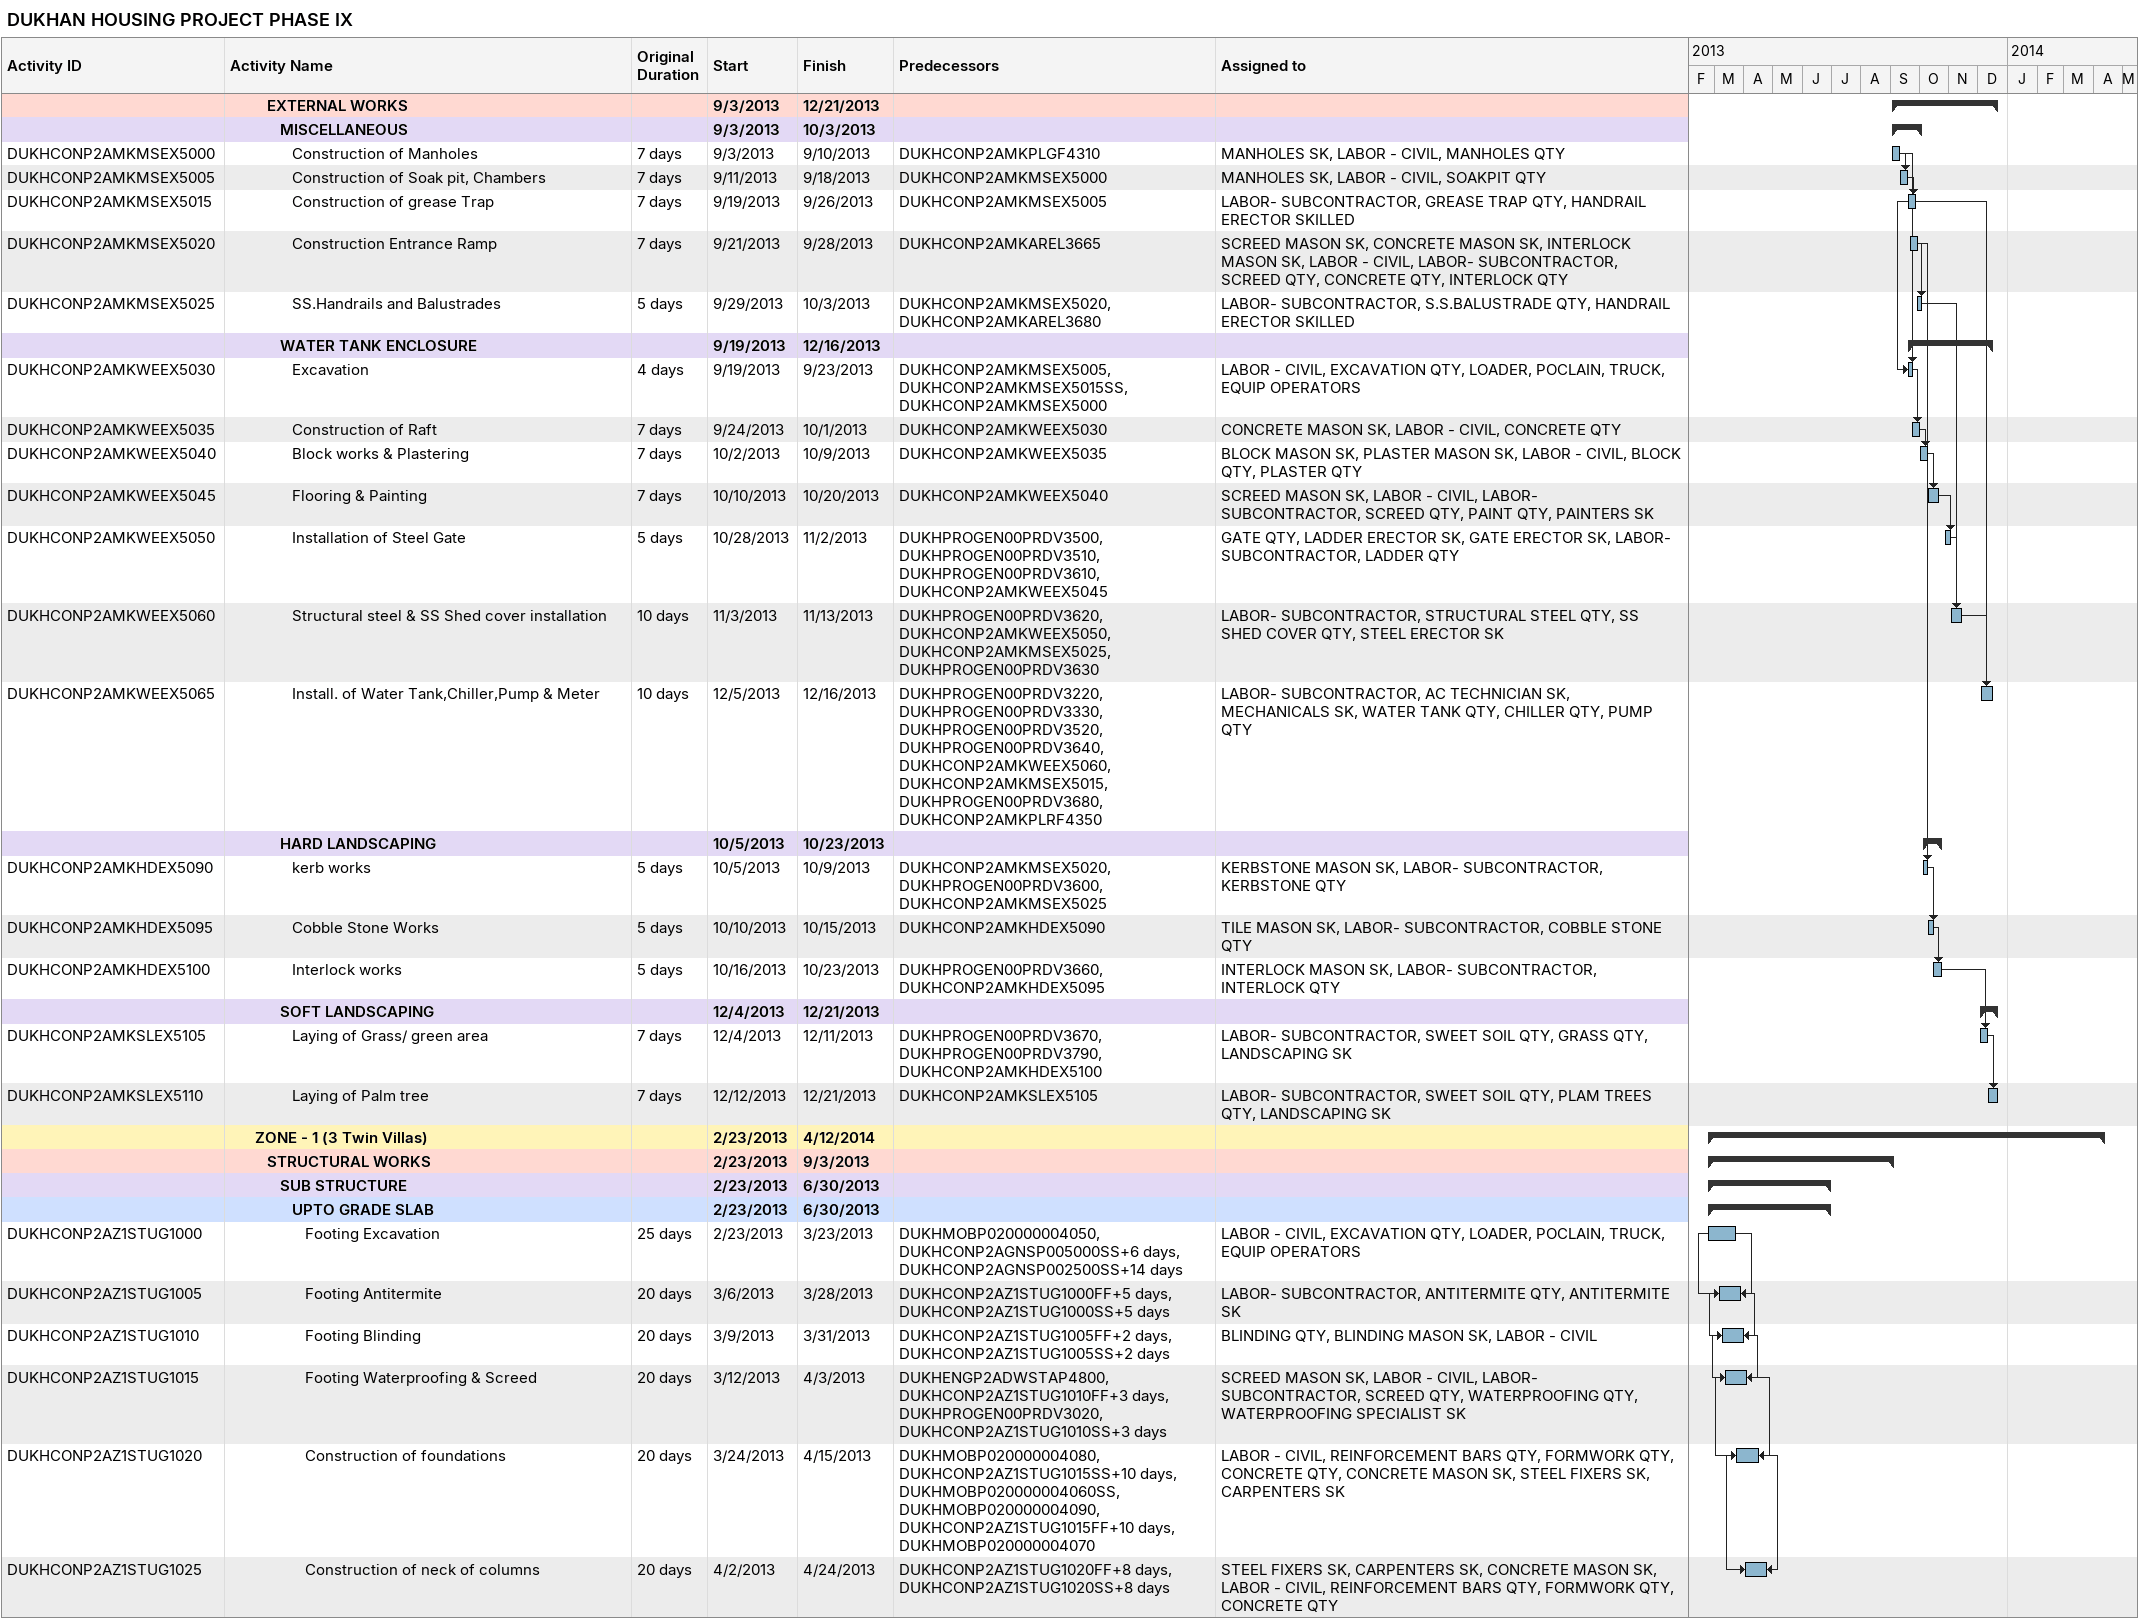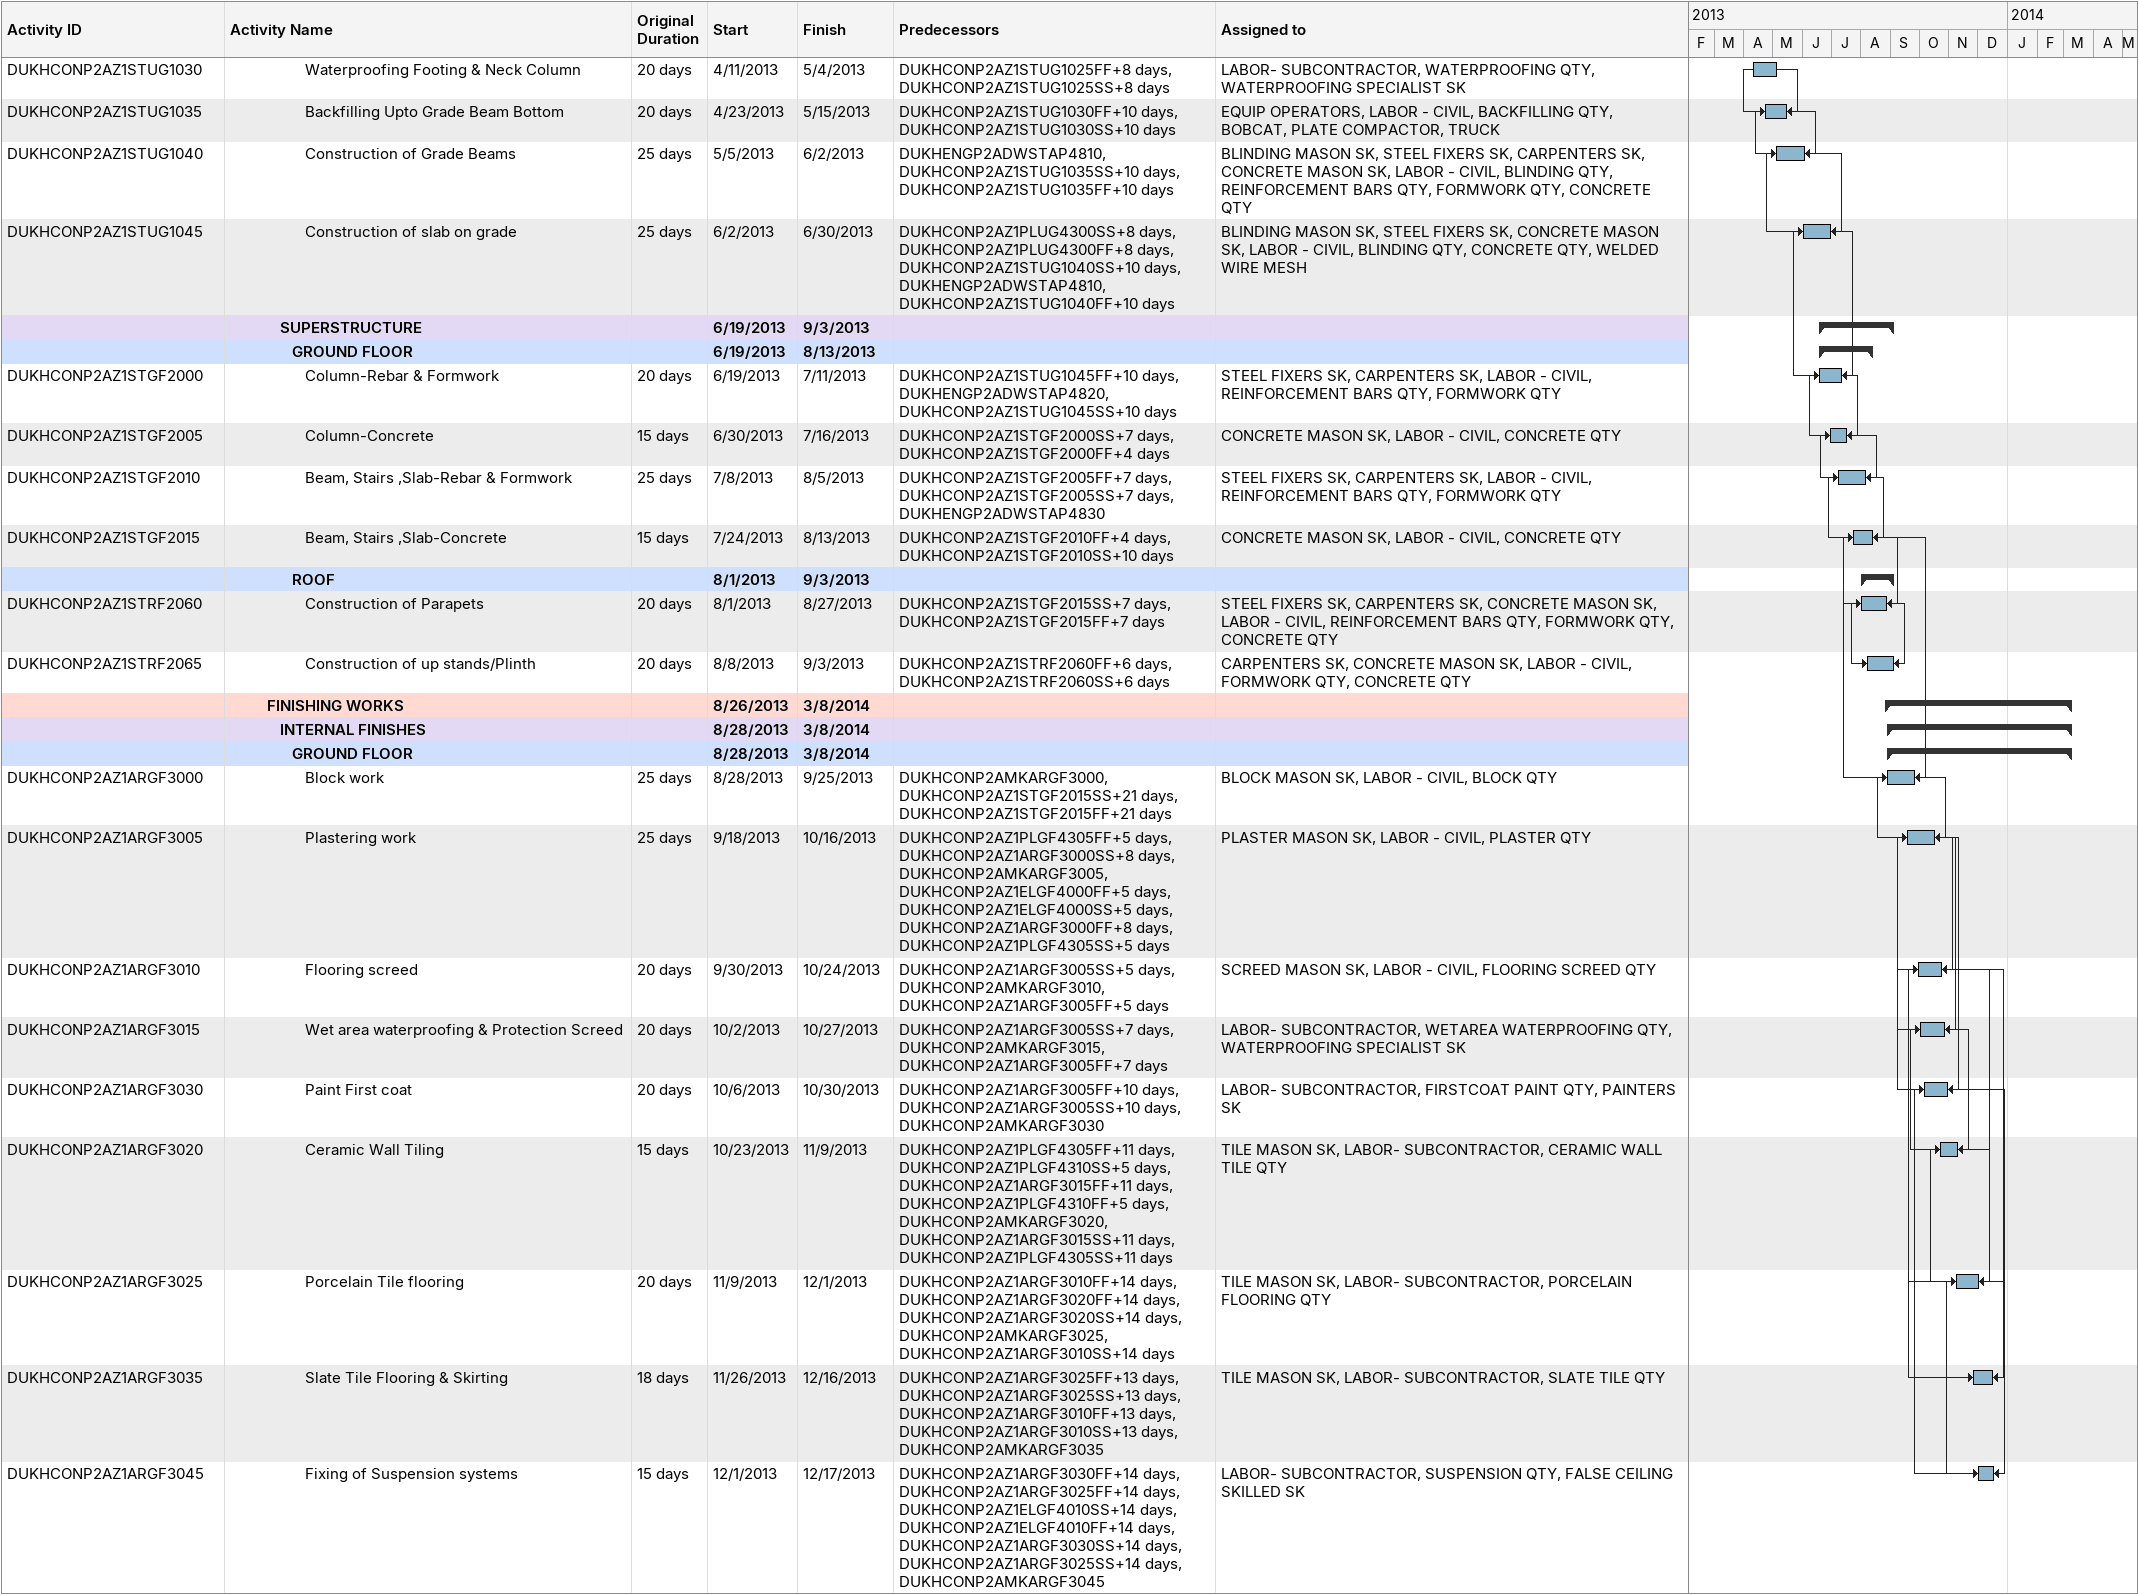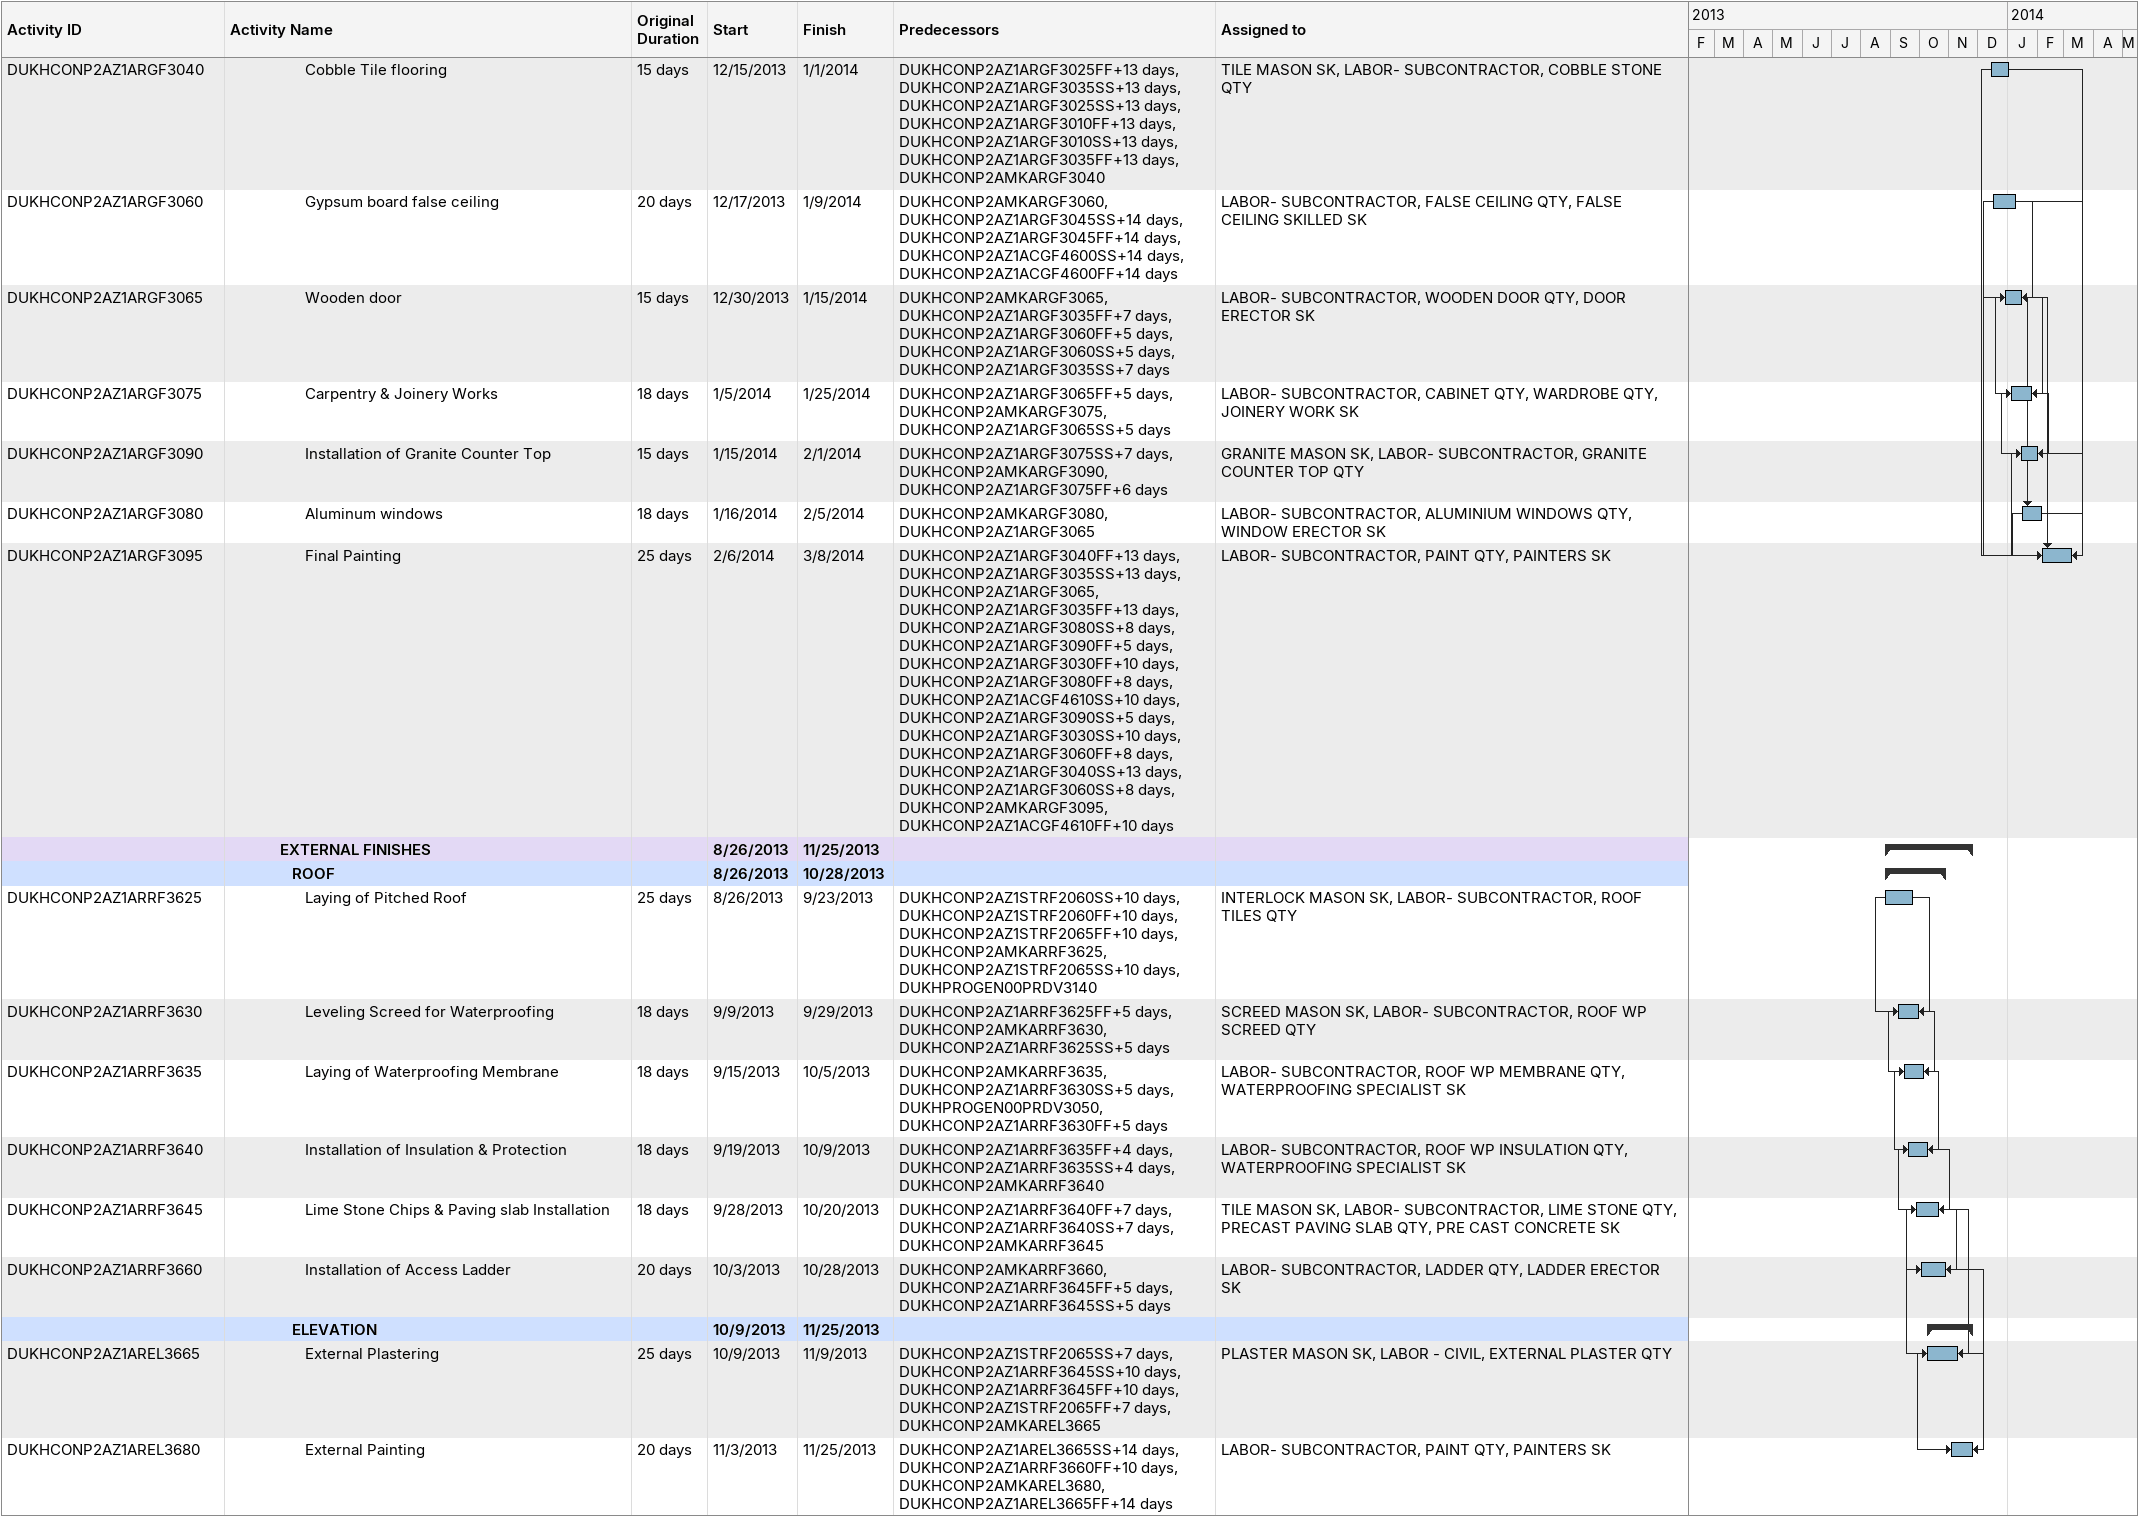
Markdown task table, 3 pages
DUKHAN HOUSING PROJECT PHASE IX

| ID | Level | Task | Original duration | Start | Finish | Predecessors | Resources |
|---|---|---|---|---|---|---|---|
|  | 4 | **EXTERNAL WORKS** |  | 2013-09-03 | 2013-12-21 |  |  |
|  | 5 | **MISCELLANEOUS** |  | 2013-09-03 | 2013-10-03 |  |  |
| DUKHCONP2AMKMSEX5000 | 6 | Construction of Manholes | 7d | 2013-09-03 | 2013-09-10 | DUKHCONP2AMKPLGF4310 | MANHOLES SK, LABOR - CIVIL, MANHOLES QTY |
| DUKHCONP2AMKMSEX5005 | 6 | Construction of Soak pit, Chambers | 7d | 2013-09-11 | 2013-09-18 | DUKHCONP2AMKMSEX5000 | MANHOLES SK, LABOR - CIVIL, SOAKPIT QTY |
| DUKHCONP2AMKMSEX5015 | 6 | Construction of grease Trap | 7d | 2013-09-19 | 2013-09-26 | DUKHCONP2AMKMSEX5005 | LABOR- SUBCONTRACTOR, GREASE TRAP QTY, HANDRAIL ERECTOR SKILLED |
| DUKHCONP2AMKMSEX5020 | 6 | Construction Entrance Ramp | 7d | 2013-09-21 | 2013-09-28 | DUKHCONP2AMKAREL3665 | SCREED MASON SK, CONCRETE MASON SK, INTERLOCK MASON SK, LABOR - CIVIL, LABOR- SUBCONTRACTOR, SCREED QTY, CONCRETE QTY, INTERLOCK QTY |
| DUKHCONP2AMKMSEX5025 | 6 | SS.Handrails and Balustrades | 5d | 2013-09-29 | 2013-10-03 | DUKHCONP2AMKMSEX5020, DUKHCONP2AMKAREL3680 | LABOR- SUBCONTRACTOR, S.S.BALUSTRADE QTY, HANDRAIL ERECTOR SKILLED |
|  | 5 | **WATER TANK ENCLOSURE** |  | 2013-09-19 | 2013-12-16 |  |  |
| DUKHCONP2AMKWEEX5030 | 6 | Excavation | 4d | 2013-09-19 | 2013-09-23 | DUKHCONP2AMKMSEX5005, DUKHCONP2AMKMSEX5015SS, DUKHCONP2AMKMSEX5000 | LABOR - CIVIL, EXCAVATION QTY, LOADER, POCLAIN, TRUCK, EQUIP OPERATORS |
| DUKHCONP2AMKWEEX5035 | 6 | Construction of Raft | 7d | 2013-09-24 | 2013-10-01 | DUKHCONP2AMKWEEX5030 | CONCRETE MASON SK, LABOR - CIVIL, CONCRETE QTY |
| DUKHCONP2AMKWEEX5040 | 6 | Block works & Plastering | 7d | 2013-10-02 | 2013-10-09 | DUKHCONP2AMKWEEX5035 | BLOCK MASON SK, PLASTER MASON SK, LABOR - CIVIL, BLOCK QTY, PLASTER QTY |
| DUKHCONP2AMKWEEX5045 | 6 | Flooring & Painting | 7d | 2013-10-10 | 2013-10-20 | DUKHCONP2AMKWEEX5040 | SCREED MASON SK, LABOR - CIVIL, LABOR- SUBCONTRACTOR, SCREED QTY, PAINT QTY, PAINTERS SK |
| DUKHCONP2AMKWEEX5050 | 6 | Installation of Steel Gate | 5d | 2013-10-28 | 2013-11-02 | DUKHPROGEN00PRDV3500, DUKHPROGEN00PRDV3510, DUKHPROGEN00PRDV3610, DUKHCONP2AMKWEEX5045 | GATE QTY, LADDER ERECTOR SK, GATE ERECTOR SK, LABOR- SUBCONTRACTOR, LADDER QTY |
| DUKHCONP2AMKWEEX5060 | 6 | Structural steel & SS Shed cover installation | 10d | 2013-11-03 | 2013-11-13 | DUKHPROGEN00PRDV3620, DUKHCONP2AMKWEEX5050, DUKHCONP2AMKMSEX5025, DUKHPROGEN00PRDV3630 | LABOR- SUBCONTRACTOR, STRUCTURAL STEEL QTY, SS SHED COVER QTY, STEEL ERECTOR SK |
| DUKHCONP2AMKWEEX5065 | 6 | Install. of Water Tank,Chiller,Pump & Meter | 10d | 2013-12-05 | 2013-12-16 | DUKHPROGEN00PRDV3220, DUKHPROGEN00PRDV3330, DUKHPROGEN00PRDV3520, DUKHPROGEN00PRDV3640, DUKHCONP2AMKWEEX5060, DUKHCONP2AMKMSEX5015, DUKHPROGEN00PRDV3680, DUKHCONP2AMKPLRF4350 | LABOR- SUBCONTRACTOR, AC TECHNICIAN SK, MECHANICALS SK, WATER TANK QTY, CHILLER QTY, PUMP QTY |
|  | 5 | **HARD LANDSCAPING** |  | 2013-10-05 | 2013-10-23 |  |  |
| DUKHCONP2AMKHDEX5090 | 6 | kerb works | 5d | 2013-10-05 | 2013-10-09 | DUKHCONP2AMKMSEX5020, DUKHPROGEN00PRDV3600, DUKHCONP2AMKMSEX5025 | KERBSTONE MASON SK, LABOR- SUBCONTRACTOR, KERBSTONE QTY |
| DUKHCONP2AMKHDEX5095 | 6 | Cobble Stone Works | 5d | 2013-10-10 | 2013-10-15 | DUKHCONP2AMKHDEX5090 | TILE MASON SK, LABOR- SUBCONTRACTOR, COBBLE STONE QTY |
| DUKHCONP2AMKHDEX5100 | 6 | Interlock works | 5d | 2013-10-16 | 2013-10-23 | DUKHPROGEN00PRDV3660, DUKHCONP2AMKHDEX5095 | INTERLOCK MASON SK, LABOR- SUBCONTRACTOR, INTERLOCK QTY |
|  | 5 | **SOFT LANDSCAPING** |  | 2013-12-04 | 2013-12-21 |  |  |
| DUKHCONP2AMKSLEX5105 | 6 | Laying of Grass/ green area | 7d | 2013-12-04 | 2013-12-11 | DUKHPROGEN00PRDV3670, DUKHPROGEN00PRDV3790, DUKHCONP2AMKHDEX5100 | LABOR- SUBCONTRACTOR, SWEET SOIL QTY, GRASS QTY, LANDSCAPING SK |
| DUKHCONP2AMKSLEX5110 | 6 | Laying of Palm tree | 7d | 2013-12-12 | 2013-12-21 | DUKHCONP2AMKSLEX5105 | LABOR- SUBCONTRACTOR, SWEET SOIL QTY, PLAM TREES QTY, LANDSCAPING SK |
|  | 3 | **ZONE - 1 (3 Twin Villas)** |  | 2013-02-23 | 2014-04-12 |  |  |
|  | 4 | **STRUCTURAL WORKS** |  | 2013-02-23 | 2013-09-03 |  |  |
|  | 5 | **SUB STRUCTURE** |  | 2013-02-23 | 2013-06-30 |  |  |
|  | 6 | **UPTO GRADE SLAB** |  | 2013-02-23 | 2013-06-30 |  |  |
| DUKHCONP2AZ1STUG1000 | 7 | Footing Excavation | 25d | 2013-02-23 | 2013-03-23 | DUKHMOBP020000004050, DUKHCONP2AGNSP005000SS+6d, DUKHCONP2AGNSP002500SS+14d | LABOR - CIVIL, EXCAVATION QTY, LOADER, POCLAIN, TRUCK, EQUIP OPERATORS |
| DUKHCONP2AZ1STUG1005 | 7 | Footing Antitermite | 20d | 2013-03-06 | 2013-03-28 | DUKHCONP2AZ1STUG1000FF+5d, DUKHCONP2AZ1STUG1000SS+5d | LABOR- SUBCONTRACTOR, ANTITERMITE QTY, ANTITERMITE SK |
| DUKHCONP2AZ1STUG1010 | 7 | Footing Blinding | 20d | 2013-03-09 | 2013-03-31 | DUKHCONP2AZ1STUG1005FF+2d, DUKHCONP2AZ1STUG1005SS+2d | BLINDING QTY, BLINDING MASON SK, LABOR - CIVIL |
| DUKHCONP2AZ1STUG1015 | 7 | Footing Waterproofing & Screed | 20d | 2013-03-12 | 2013-04-03 | DUKHENGP2ADWSTAP4800, DUKHCONP2AZ1STUG1010FF+3d, DUKHPROGEN00PRDV3020, DUKHCONP2AZ1STUG1010SS+3d | SCREED MASON SK, LABOR - CIVIL, LABOR- SUBCONTRACTOR, SCREED QTY, WATERPROOFING QTY, WATERPROOFING SPECIALIST SK |
| DUKHCONP2AZ1STUG1020 | 7 | Construction of foundations | 20d | 2013-03-24 | 2013-04-15 | DUKHMOBP020000004080, DUKHCONP2AZ1STUG1015SS+10d, DUKHMOBP020000004060SS, DUKHMOBP020000004090, DUKHCONP2AZ1STUG1015FF+10d, DUKHMOBP020000004070 | LABOR - CIVIL, REINFORCEMENT BARS QTY, FORMWORK QTY, CONCRETE QTY, CONCRETE MASON SK, STEEL FIXERS SK, CARPENTERS SK |
| DUKHCONP2AZ1STUG1025 | 7 | Construction of neck of columns | 20d | 2013-04-02 | 2013-04-24 | DUKHCONP2AZ1STUG1020FF+8d, DUKHCONP2AZ1STUG1020SS+8d | STEEL FIXERS SK, CARPENTERS SK, CONCRETE MASON SK, LABOR - CIVIL, REINFORCEMENT BARS QTY, FORMWORK QTY, CONCRETE QTY |
| DUKHCONP2AZ1STUG1030 | 7 | Waterproofing Footing & Neck Column | 20d | 2013-04-11 | 2013-05-04 | DUKHCONP2AZ1STUG1025FF+8d, DUKHCONP2AZ1STUG1025SS+8d | LABOR- SUBCONTRACTOR, WATERPROOFING QTY, WATERPROOFING SPECIALIST SK |
| DUKHCONP2AZ1STUG1035 | 7 | Backfilling Upto Grade Beam Bottom | 20d | 2013-04-23 | 2013-05-15 | DUKHCONP2AZ1STUG1030FF+10d, DUKHCONP2AZ1STUG1030SS+10d | EQUIP OPERATORS, LABOR - CIVIL, BACKFILLING QTY, BOBCAT, PLATE COMPACTOR, TRUCK |
| DUKHCONP2AZ1STUG1040 | 7 | Construction of Grade Beams | 25d | 2013-05-05 | 2013-06-02 | DUKHENGP2ADWSTAP4810, DUKHCONP2AZ1STUG1035SS+10d, DUKHCONP2AZ1STUG1035FF+10d | BLINDING MASON SK, STEEL FIXERS SK, CARPENTERS SK, CONCRETE MASON SK, LABOR - CIVIL, BLINDING QTY, REINFORCEMENT BARS QTY, FORMWORK QTY, CONCRETE QTY |
| DUKHCONP2AZ1STUG1045 | 7 | Construction of slab on grade | 25d | 2013-06-02 | 2013-06-30 | DUKHCONP2AZ1PLUG4300SS+8d, DUKHCONP2AZ1PLUG4300FF+8d, DUKHCONP2AZ1STUG1040SS+10d, DUKHENGP2ADWSTAP4810, DUKHCONP2AZ1STUG1040FF+10d | BLINDING MASON SK, STEEL FIXERS SK, CONCRETE MASON SK, LABOR - CIVIL, BLINDING QTY, CONCRETE QTY, WELDED WIRE MESH |
|  | 5 | **SUPERSTRUCTURE** |  | 2013-06-19 | 2013-09-03 |  |  |
|  | 6 | **GROUND FLOOR** |  | 2013-06-19 | 2013-08-13 |  |  |
| DUKHCONP2AZ1STGF2000 | 7 | Column-Rebar & Formwork | 20d | 2013-06-19 | 2013-07-11 | DUKHCONP2AZ1STUG1045FF+10d, DUKHENGP2ADWSTAP4820, DUKHCONP2AZ1STUG1045SS+10d | STEEL FIXERS SK, CARPENTERS SK, LABOR - CIVIL, REINFORCEMENT BARS QTY, FORMWORK QTY |
| DUKHCONP2AZ1STGF2005 | 7 | Column-Concrete | 15d | 2013-06-30 | 2013-07-16 | DUKHCONP2AZ1STGF2000SS+7d, DUKHCONP2AZ1STGF2000FF+4d | CONCRETE MASON SK, LABOR - CIVIL, CONCRETE QTY |
| DUKHCONP2AZ1STGF2010 | 7 | Beam, Stairs ,Slab-Rebar & Formwork | 25d | 2013-07-08 | 2013-08-05 | DUKHCONP2AZ1STGF2005FF+7d, DUKHCONP2AZ1STGF2005SS+7d, DUKHENGP2ADWSTAP4830 | STEEL FIXERS SK, CARPENTERS SK, LABOR - CIVIL, REINFORCEMENT BARS QTY, FORMWORK QTY |
| DUKHCONP2AZ1STGF2015 | 7 | Beam, Stairs ,Slab-Concrete | 15d | 2013-07-24 | 2013-08-13 | DUKHCONP2AZ1STGF2010FF+4d, DUKHCONP2AZ1STGF2010SS+10d | CONCRETE MASON SK, LABOR - CIVIL, CONCRETE QTY |
|  | 6 | **ROOF** |  | 2013-08-01 | 2013-09-03 |  |  |
| DUKHCONP2AZ1STRF2060 | 7 | Construction of Parapets | 20d | 2013-08-01 | 2013-08-27 | DUKHCONP2AZ1STGF2015SS+7d, DUKHCONP2AZ1STGF2015FF+7d | STEEL FIXERS SK, CARPENTERS SK, CONCRETE MASON SK, LABOR - CIVIL, REINFORCEMENT BARS QTY, FORMWORK QTY, CONCRETE QTY |
| DUKHCONP2AZ1STRF2065 | 7 | Construction of up stands/Plinth | 20d | 2013-08-08 | 2013-09-03 | DUKHCONP2AZ1STRF2060FF+6d, DUKHCONP2AZ1STRF2060SS+6d | CARPENTERS SK, CONCRETE MASON SK, LABOR - CIVIL, FORMWORK QTY, CONCRETE QTY |
|  | 4 | **FINISHING WORKS** |  | 2013-08-26 | 2014-03-08 |  |  |
|  | 5 | **INTERNAL FINISHES** |  | 2013-08-28 | 2014-03-08 |  |  |
|  | 6 | **GROUND FLOOR** |  | 2013-08-28 | 2014-03-08 |  |  |
| DUKHCONP2AZ1ARGF3000 | 7 | Block work | 25d | 2013-08-28 | 2013-09-25 | DUKHCONP2AMKARGF3000, DUKHCONP2AZ1STGF2015SS+21d, DUKHCONP2AZ1STGF2015FF+21d | BLOCK MASON SK, LABOR - CIVIL, BLOCK QTY |
| DUKHCONP2AZ1ARGF3005 | 7 | Plastering work | 25d | 2013-09-18 | 2013-10-16 | DUKHCONP2AZ1PLGF4305FF+5d, DUKHCONP2AZ1ARGF3000SS+8d, DUKHCONP2AMKARGF3005, DUKHCONP2AZ1ELGF4000FF+5d, DUKHCONP2AZ1ELGF4000SS+5d, DUKHCONP2AZ1ARGF3000FF+8d, DUKHCONP2AZ1PLGF4305SS+5d | PLASTER MASON SK, LABOR - CIVIL, PLASTER QTY |
| DUKHCONP2AZ1ARGF3010 | 7 | Flooring screed | 20d | 2013-09-30 | 2013-10-24 | DUKHCONP2AZ1ARGF3005SS+5d, DUKHCONP2AMKARGF3010, DUKHCONP2AZ1ARGF3005FF+5d | SCREED MASON SK, LABOR - CIVIL, FLOORING SCREED QTY |
| DUKHCONP2AZ1ARGF3015 | 7 | Wet area waterproofing & Protection Screed | 20d | 2013-10-02 | 2013-10-27 | DUKHCONP2AZ1ARGF3005SS+7d, DUKHCONP2AMKARGF3015, DUKHCONP2AZ1ARGF3005FF+7d | LABOR- SUBCONTRACTOR, WETAREA WATERPROOFING QTY, WATERPROOFING SPECIALIST SK |
| DUKHCONP2AZ1ARGF3030 | 7 | Paint First coat | 20d | 2013-10-06 | 2013-10-30 | DUKHCONP2AZ1ARGF3005FF+10d, DUKHCONP2AZ1ARGF3005SS+10d, DUKHCONP2AMKARGF3030 | LABOR- SUBCONTRACTOR, FIRSTCOAT PAINT QTY, PAINTERS SK |
| DUKHCONP2AZ1ARGF3020 | 7 | Ceramic Wall Tiling | 15d | 2013-10-23 | 2013-11-09 | DUKHCONP2AZ1PLGF4305FF+11d, DUKHCONP2AZ1PLGF4310SS+5d, DUKHCONP2AZ1ARGF3015FF+11d, DUKHCONP2AZ1PLGF4310FF+5d, DUKHCONP2AMKARGF3020, DUKHCONP2AZ1ARGF3015SS+11d, DUKHCONP2AZ1PLGF4305SS+11d | TILE MASON SK, LABOR- SUBCONTRACTOR, CERAMIC WALL TILE QTY |
| DUKHCONP2AZ1ARGF3025 | 7 | Porcelain Tile flooring | 20d | 2013-11-09 | 2013-12-01 | DUKHCONP2AZ1ARGF3010FF+14d, DUKHCONP2AZ1ARGF3020FF+14d, DUKHCONP2AZ1ARGF3020SS+14d, DUKHCONP2AMKARGF3025, DUKHCONP2AZ1ARGF3010SS+14d | TILE MASON SK, LABOR- SUBCONTRACTOR, PORCELAIN FLOORING QTY |
| DUKHCONP2AZ1ARGF3035 | 7 | Slate Tile Flooring & Skirting | 18d | 2013-11-26 | 2013-12-16 | DUKHCONP2AZ1ARGF3025FF+13d, DUKHCONP2AZ1ARGF3025SS+13d, DUKHCONP2AZ1ARGF3010FF+13d, DUKHCONP2AZ1ARGF3010SS+13d, DUKHCONP2AMKARGF3035 | TILE MASON SK, LABOR- SUBCONTRACTOR, SLATE TILE QTY |
| DUKHCONP2AZ1ARGF3045 | 7 | Fixing of Suspension systems | 15d | 2013-12-01 | 2013-12-17 | DUKHCONP2AZ1ARGF3030FF+14d, DUKHCONP2AZ1ARGF3025FF+14d, DUKHCONP2AZ1ELGF4010SS+14d, DUKHCONP2AZ1ELGF4010FF+14d, DUKHCONP2AZ1ARGF3030SS+14d, DUKHCONP2AZ1ARGF3025SS+14d, DUKHCONP2AMKARGF3045 | LABOR- SUBCONTRACTOR, SUSPENSION QTY, FALSE CEILING SKILLED SK |
| DUKHCONP2AZ1ARGF3040 | 7 | Cobble Tile flooring | 15d | 2013-12-15 | 2014-01-01 | DUKHCONP2AZ1ARGF3025FF+13d, DUKHCONP2AZ1ARGF3035SS+13d, DUKHCONP2AZ1ARGF3025SS+13d, DUKHCONP2AZ1ARGF3010FF+13d, DUKHCONP2AZ1ARGF3010SS+13d, DUKHCONP2AZ1ARGF3035FF+13d, DUKHCONP2AMKARGF3040 | TILE MASON SK, LABOR- SUBCONTRACTOR, COBBLE STONE QTY |
| DUKHCONP2AZ1ARGF3060 | 7 | Gypsum board false ceiling | 20d | 2013-12-17 | 2014-01-09 | DUKHCONP2AMKARGF3060, DUKHCONP2AZ1ARGF3045SS+14d, DUKHCONP2AZ1ARGF3045FF+14d, DUKHCONP2AZ1ACGF4600SS+14d, DUKHCONP2AZ1ACGF4600FF+14d | LABOR- SUBCONTRACTOR, FALSE CEILING QTY, FALSE CEILING SKILLED SK |
| DUKHCONP2AZ1ARGF3065 | 7 | Wooden door | 15d | 2013-12-30 | 2014-01-15 | DUKHCONP2AMKARGF3065, DUKHCONP2AZ1ARGF3035FF+7d, DUKHCONP2AZ1ARGF3060FF+5d, DUKHCONP2AZ1ARGF3060SS+5d, DUKHCONP2AZ1ARGF3035SS+7d | LABOR- SUBCONTRACTOR, WOODEN DOOR QTY, DOOR ERECTOR SK |
| DUKHCONP2AZ1ARGF3075 | 7 | Carpentry & Joinery Works | 18d | 2014-01-05 | 2014-01-25 | DUKHCONP2AZ1ARGF3065FF+5d, DUKHCONP2AMKARGF3075, DUKHCONP2AZ1ARGF3065SS+5d | LABOR- SUBCONTRACTOR, CABINET QTY, WARDROBE QTY, JOINERY WORK SK |
| DUKHCONP2AZ1ARGF3090 | 7 | Installation of Granite Counter Top | 15d | 2014-01-15 | 2014-02-01 | DUKHCONP2AZ1ARGF3075SS+7d, DUKHCONP2AMKARGF3090, DUKHCONP2AZ1ARGF3075FF+6d | GRANITE MASON SK, LABOR- SUBCONTRACTOR, GRANITE COUNTER TOP QTY |
| DUKHCONP2AZ1ARGF3080 | 7 | Aluminum windows | 18d | 2014-01-16 | 2014-02-05 | DUKHCONP2AMKARGF3080, DUKHCONP2AZ1ARGF3065 | LABOR- SUBCONTRACTOR, ALUMINIUM WINDOWS QTY, WINDOW ERECTOR SK |
| DUKHCONP2AZ1ARGF3095 | 7 | Final Painting | 25d | 2014-02-06 | 2014-03-08 | DUKHCONP2AZ1ARGF3040FF+13d, DUKHCONP2AZ1ARGF3035SS+13d, DUKHCONP2AZ1ARGF3065, DUKHCONP2AZ1ARGF3035FF+13d, DUKHCONP2AZ1ARGF3080SS+8d, DUKHCONP2AZ1ARGF3090FF+5d, DUKHCONP2AZ1ARGF3030FF+10d, DUKHCONP2AZ1ARGF3080FF+8d, DUKHCONP2AZ1ACGF4610SS+10d, DUKHCONP2AZ1ARGF3090SS+5d, DUKHCONP2AZ1ARGF3030SS+10d, DUKHCONP2AZ1ARGF3060FF+8d, DUKHCONP2AZ1ARGF3040SS+13d, DUKHCONP2AZ1ARGF3060SS+8d, DUKHCONP2AMKARGF3095, DUKHCONP2AZ1ACGF4610FF+10d | LABOR- SUBCONTRACTOR, PAINT QTY, PAINTERS SK |
|  | 5 | **EXTERNAL FINISHES** |  | 2013-08-26 | 2013-11-25 |  |  |
|  | 6 | **ROOF** |  | 2013-08-26 | 2013-10-28 |  |  |
| DUKHCONP2AZ1ARRF3625 | 7 | Laying of Pitched Roof | 25d | 2013-08-26 | 2013-09-23 | DUKHCONP2AZ1STRF2060SS+10d, DUKHCONP2AZ1STRF2060FF+10d, DUKHCONP2AZ1STRF2065FF+10d, DUKHCONP2AMKARRF3625, DUKHCONP2AZ1STRF2065SS+10d, DUKHPROGEN00PRDV3140 | INTERLOCK MASON SK, LABOR- SUBCONTRACTOR, ROOF TILES QTY |
| DUKHCONP2AZ1ARRF3630 | 7 | Leveling Screed for Waterproofing | 18d | 2013-09-09 | 2013-09-29 | DUKHCONP2AZ1ARRF3625FF+5d, DUKHCONP2AMKARRF3630, DUKHCONP2AZ1ARRF3625SS+5d | SCREED MASON SK, LABOR- SUBCONTRACTOR, ROOF WP SCREED QTY |
| DUKHCONP2AZ1ARRF3635 | 7 | Laying of Waterproofing Membrane | 18d | 2013-09-15 | 2013-10-05 | DUKHCONP2AMKARRF3635, DUKHCONP2AZ1ARRF3630SS+5d, DUKHPROGEN00PRDV3050, DUKHCONP2AZ1ARRF3630FF+5d | LABOR- SUBCONTRACTOR, ROOF WP MEMBRANE QTY, WATERPROOFING SPECIALIST SK |
| DUKHCONP2AZ1ARRF3640 | 7 | Installation of Insulation & Protection | 18d | 2013-09-19 | 2013-10-09 | DUKHCONP2AZ1ARRF3635FF+4d, DUKHCONP2AZ1ARRF3635SS+4d, DUKHCONP2AMKARRF3640 | LABOR- SUBCONTRACTOR, ROOF WP INSULATION QTY, WATERPROOFING SPECIALIST SK |
| DUKHCONP2AZ1ARRF3645 | 7 | Lime Stone Chips & Paving slab Installation | 18d | 2013-09-28 | 2013-10-20 | DUKHCONP2AZ1ARRF3640FF+7d, DUKHCONP2AZ1ARRF3640SS+7d, DUKHCONP2AMKARRF3645 | TILE MASON SK, LABOR- SUBCONTRACTOR, LIME STONE QTY, PRECAST PAVING SLAB QTY, PRE CAST CONCRETE SK |
| DUKHCONP2AZ1ARRF3660 | 7 | Installation of Access Ladder | 20d | 2013-10-03 | 2013-10-28 | DUKHCONP2AMKARRF3660, DUKHCONP2AZ1ARRF3645FF+5d, DUKHCONP2AZ1ARRF3645SS+5d | LABOR- SUBCONTRACTOR, LADDER QTY, LADDER ERECTOR SK |
|  | 6 | **ELEVATION** |  | 2013-10-09 | 2013-11-25 |  |  |
| DUKHCONP2AZ1AREL3665 | 7 | External Plastering | 25d | 2013-10-09 | 2013-11-09 | DUKHCONP2AZ1STRF2065SS+7d, DUKHCONP2AZ1ARRF3645SS+10d, DUKHCONP2AZ1ARRF3645FF+10d, DUKHCONP2AZ1STRF2065FF+7d, DUKHCONP2AMKAREL3665 | PLASTER MASON SK, LABOR - CIVIL, EXTERNAL PLASTER QTY |
| DUKHCONP2AZ1AREL3680 | 7 | External Painting | 20d | 2013-11-03 | 2013-11-25 | DUKHCONP2AZ1AREL3665SS+14d, DUKHCONP2AZ1ARRF3660FF+10d, DUKHCONP2AMKAREL3680, DUKHCONP2AZ1AREL3665FF+14d | LABOR- SUBCONTRACTOR, PAINT QTY, PAINTERS SK |
